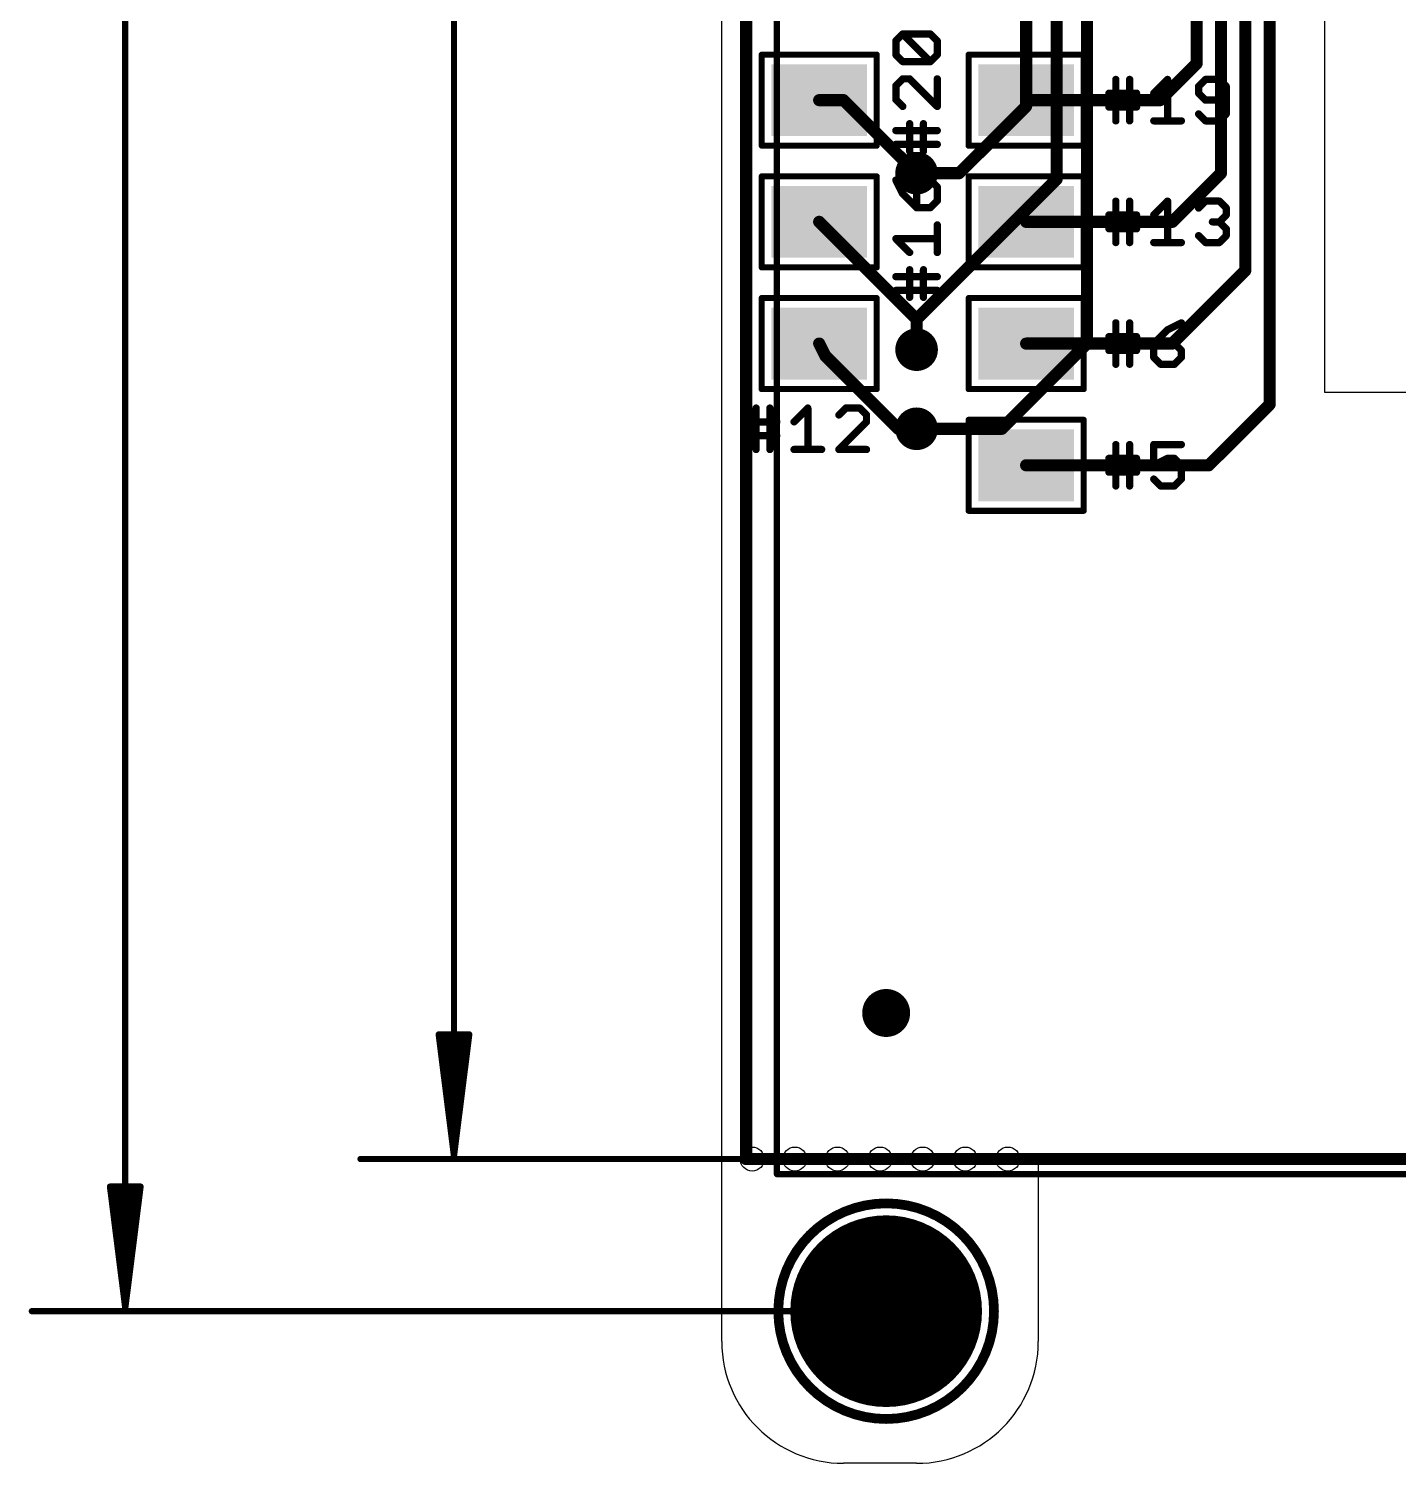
# Model space of a CAD drawing. Extents: x -17 to 57, y -6 to 105.
# Drawn here: x -14.46 to 14.11, y -6.35 to 23.59 of the extents above; entities that cross this region are included whole.
import ezdxf

# ---------------------------------------------------------------- set-up
doc = ezdxf.new("R2010")
doc.units = 0
for name, color, linetype in [('1', 12, 'CONTINUOUS'), ('16', 132, 'CONTINUOUS'), ('17', 110, 'CONTINUOUS'), ('18', 110, 'CONTINUOUS'), ('20', 4, 'CONTINUOUS'), ('21', 40, 'CONTINUOUS'), ('22', 6, 'CONTINUOUS'), ('23', 53, 'CONTINUOUS'), ('24', 53, 'CONTINUOUS'), ('48', 253, 'CONTINUOUS')]:
    doc.layers.add(name, color=color, linetype=linetype)

# ---------------------------------------------------------------- blocks, each defined once
blk = doc.blocks.new('RECT')
blk.add_solid([(-0.5, -0.5), (0.5, -0.5), (-0.5, 0.5), (0.5, 0.5)])
blk = doc.blocks.new('PIE')
at = {"const_width": 0.5}
blk.add_lwpolyline([(0, -0.25, 1), (0, 0.25, 1), (0, -0.25)], format="xyb", dxfattribs=at)
blk = doc.blocks.new('ROUNDP')
at = {"const_width": 0.5}
blk.add_lwpolyline([(0, -0.25, 1), (0, 0.25, 1), (0, -0.25)], format="xyb", dxfattribs=at)
blk = doc.blocks.new('ROUNDV')
at = {"const_width": 0.5}
blk.add_lwpolyline([(0, -0.25, 1), (0, 0.25, 1), (0, -0.25)], format="xyb", dxfattribs=at)

msp = doc.modelspace()

# ---------------------------------------------------------------- linework, layer by layer
at = {"layer": '1', "const_width": 0.254}
for points in [[(0.508, 0), (0.508, 85.09)], [(11.43, 15.748), (11.43, 35.052)], [(10.922, 18.542), (10.922, 34.798)], [(10.414, 20.574), (10.414, 34.544)], [(9.906, 22.86), (9.906, 33.02)], [(9.144, 22.098), (9.906, 22.86)], [(2.032, 22.098), (2.54, 22.098)], [(2.54, 22.098), (4.064, 20.574)], [(6.35, 22.098), (9.144, 22.098)], [(9.398, 19.558), (10.414, 20.574)], [(2.032, 19.558), (4.064, 17.526)], [(6.35, 19.558), (9.398, 19.558)], [(9.398, 17.018), (10.922, 18.542)], [(4.064, 17.526), (4.064, 16.891)], [(2.159, 16.764), (2.032, 17.018)], [(6.35, 17.018), (9.398, 17.018)], [(2.159, 16.764), (3.683, 15.24)], [(10.16, 14.478), (11.43, 15.748)], [(3.683, 15.24), (4.064, 15.24)], [(6.35, 14.478), (10.16, 14.478)], [(56.388, 0), (0.508, 0)]]:
    msp.add_lwpolyline(points, dxfattribs=at)
at = {"layer": '1', "const_width": 0.127}
for points in [[(9.8425, 22.86, 1), (9.9695, 22.86)], [(9.9509, 22.8151, 1), (9.8611, 22.9049)], [(2.032, 22.1615, 1), (2.032, 22.0345)], [(2.5849, 22.1429, 1), (2.4951, 22.0531)], [(2.54, 22.0345, 1), (2.54, 22.1615)], [(6.35, 22.1615, 1), (6.35, 22.0345)], [(9.0991, 22.1429, 1), (9.1889, 22.0531)], [(9.144, 22.0345, 1), (9.144, 22.1615)], [(4.0191, 20.5291, 1), (4.1089, 20.6189)], [(10.4589, 20.5291, 1), (10.3691, 20.6189)], [(10.3505, 20.574, 1), (10.4775, 20.574)], [(2.0769, 19.6029, 1), (1.9871, 19.5131)], [(6.35, 19.6215, 1), (6.35, 19.4945)], [(9.3531, 19.6029, 1), (9.4429, 19.5131)], [(9.398, 19.4945, 1), (9.398, 19.6215)], [(10.8585, 18.542, 1), (10.9855, 18.542)], [(10.9669, 18.4971, 1), (10.8771, 18.5869)], [(4.1275, 17.526, 1), (4.0005, 17.526)], [(4.0191, 17.4811, 1), (4.1089, 17.5709)], [(2.0888, 17.0464, 1), (1.9752, 16.9896)], [(6.35, 17.0815, 1), (6.35, 16.9545)], [(9.3531, 17.0629, 1), (9.4429, 16.9731)], [(9.398, 16.9545, 1), (9.398, 17.0815)], [(2.2039, 16.8089, 1), (2.1141, 16.7191)], [(2.1022, 16.7356, 1), (2.2158, 16.7924)], [(4.0005, 16.891, 1), (4.1275, 16.891)], [(11.4749, 15.7031, 1), (11.3851, 15.7929)], [(11.3665, 15.748, 1), (11.4935, 15.748)], [(3.683, 15.3035, 1), (3.683, 15.1765)], [(3.6381, 15.1951, 1), (3.7279, 15.2849)], [(4.064, 15.1765, 1), (4.064, 15.3035)], [(6.35, 14.5415, 1), (6.35, 14.4145)], [(10.1151, 14.5229, 1), (10.2049, 14.4331)], [(10.16, 14.4145, 1), (10.16, 14.5415)], [(0.508, 0.0635, 1), (0.508, -0.0635)], [(0.4445, 0, 1), (0.5715, 0)]]:
    msp.add_lwpolyline(points, format="xyb", dxfattribs=at)
at = {"layer": '16', "const_width": 0.254}
for points in [[(0.508, 0), (0.508, 85.09)], [(7.62, 34.163), (7.62, 17.018)], [(6.985, 29.718), (6.985, 20.447)], [(6.35, 27.813), (6.35, 21.971)], [(6.35, 21.971), (4.953, 20.574)], [(4.953, 20.574), (4.064, 20.574)], [(6.985, 20.447), (4.064, 17.526)], [(4.064, 17.526), (4.064, 16.891)], [(7.62, 17.018), (5.842, 15.24)], [(5.842, 15.24), (4.064, 15.24)], [(56.388, 0), (0.508, 0)]]:
    msp.add_lwpolyline(points, dxfattribs=at)
at = {"layer": '16', "const_width": 0.127}
for points in [[(6.2865, 21.971, 1), (6.4135, 21.971)], [(6.3949, 21.9261, 1), (6.3051, 22.0159)], [(4.064, 20.6375, 1), (4.064, 20.5105)], [(4.9081, 20.6189, 1), (4.9979, 20.5291)], [(4.953, 20.5105, 1), (4.953, 20.6375)], [(6.9215, 20.447, 1), (7.0485, 20.447)], [(7.0299, 20.4021, 1), (6.9401, 20.4919)], [(4.1275, 17.526, 1), (4.0005, 17.526)], [(4.0191, 17.5709, 1), (4.1089, 17.4811)], [(7.5565, 17.018, 1), (7.6835, 17.018)], [(7.6649, 16.9731, 1), (7.5751, 17.0629)], [(4.0005, 16.891, 1), (4.1275, 16.891)], [(4.064, 15.3035, 1), (4.064, 15.1765)], [(5.7971, 15.2849, 1), (5.8869, 15.1951)], [(5.842, 15.1765, 1), (5.842, 15.3035)], [(0.508, 0.0635, 1), (0.508, -0.0635)], [(0.4445, 0, 1), (0.5715, 0)]]:
    msp.add_lwpolyline(points, format="xyb", dxfattribs=at)
at = {"layer": '20'}
for p, q in [((0, -3.81), (0, 88.646)), ((12.573, 27.178), (12.573, 16.002)), ((12.573, 16.002), (44.831, 16.002)), ((6.604, 0), (6.604, -3.81)), ((50.165, 0), (6.604, 0)), ((4.064, -6.35), (2.54, -6.35))]:
    msp.add_line(p, q, dxfattribs=at)
for centre in [(0.635, 0), (1.524, 0), (2.413, 0), (3.302, 0), (4.191, 0), (5.08, 0), (5.969, 0)]:
    msp.add_circle(centre, 0.25, dxfattribs=at)
for centre, start, end in [((2.54, -3.81), 180, 270), ((4.064, -3.81), 270, 0)]:
    msp.add_arc(centre, 2.54, start, end, dxfattribs=at)
at = {"layer": '21'}
for points, const_width in [([(3.6315, 23.3344), (3.7755, 23.4785)], 0.1524), ([(3.6315, 23.0463), (3.6315, 23.3344)], 0.1524), ([(3.7755, 23.4785), (4.3517, 23.4785)], 0.1524), ([(4.3517, 22.9022), (3.7755, 23.4785)], 0.1524), ([(4.3517, 23.4785), (4.4958, 23.3344)], 0.1524), ([(4.4958, 23.3344), (4.4958, 23.0463)], 0.1524), ([(0.832, 21.148), (0.832, 23.048)], 0.127), ([(0.832, 23.048), (3.232, 23.048)], 0.127), ([(3.232, 23.048), (3.232, 21.148)], 0.127), ([(3.7755, 22.9022), (3.6315, 23.0463)], 0.1524), ([(4.4958, 23.0463), (4.3517, 22.9022)], 0.1524), ([(5.15, 21.148), (5.15, 23.048)], 0.127), ([(5.15, 23.048), (7.55, 23.048)], 0.127), ([(7.55, 23.048), (7.55, 21.148)], 0.127), ([(4.3517, 22.9022), (3.7755, 22.9022)], 0.1524), ([(3.7755, 22.5429), (3.6315, 22.3989)], 0.1524), ([(3.6315, 22.3989), (3.6315, 22.1108)], 0.1524), ([(3.9196, 22.5429), (3.7755, 22.5429)], 0.1524), ([(4.4958, 21.9667), (3.9196, 22.5429)], 0.1524), ([(4.4958, 22.5429), (4.4958, 21.9667)], 0.1524), ([(8.2213, 21.6662), (8.2213, 22.5305)], 0.1524), ([(8.5094, 22.5305), (8.5094, 21.6662)], 0.1524), ([(9.0127, 22.2424), (9.3008, 22.5305)], 0.1524), ([(9.3008, 22.5305), (9.3008, 21.6662)], 0.1524), ([(10.0923, 22.5305), (9.9482, 22.3865)], 0.1524), ([(9.9482, 22.3865), (9.9482, 22.2424)], 0.1524), ([(10.3804, 22.5305), (10.0923, 22.5305)], 0.1524), ([(10.5245, 22.3865), (10.3804, 22.5305)], 0.1524), ([(10.5245, 21.8103), (10.5245, 22.3865)], 0.1524), ([(3.6315, 22.1108), (3.7755, 21.9667)], 0.1524), ([(8.0772, 22.2424), (8.5094, 22.2424)], 0.1524), ([(8.5094, 22.2424), (8.6534, 22.2424)], 0.1524), ([(9.9482, 22.2424), (10.0923, 22.0984)], 0.1524), ([(10.0923, 22.0984), (10.5245, 22.0984)], 0.1524), ([(8.0772, 21.9543), (8.6534, 21.9543)], 0.1524), ([(9.9482, 21.8103), (10.0923, 21.6662)], 0.1524), ([(10.3804, 21.6662), (10.5245, 21.8103)], 0.1524), ([(3.9196, 21.4634), (3.9196, 21.6074)], 0.1524), ([(4.2077, 21.0312), (4.2077, 21.6074)], 0.1524), ([(9.0127, 21.6662), (9.5889, 21.6662)], 0.1524), ([(10.0923, 21.6662), (10.3804, 21.6662)], 0.1524), ([(3.6315, 21.4634), (4.4958, 21.4634)], 0.1524), ([(3.9196, 21.0312), (3.9196, 21.4634)], 0.1524), ([(3.232, 21.148), (0.832, 21.148)], 0.127), ([(4.4958, 21.1753), (3.6315, 21.1753)], 0.1524), ([(7.55, 21.148), (5.15, 21.148)], 0.127), ([(0.832, 18.608), (0.832, 20.508)], 0.127), ([(0.832, 20.508), (3.232, 20.508)], 0.127), ([(3.232, 20.508), (3.232, 18.608)], 0.127), ([(3.6315, 20.4305), (3.7755, 20.1424)], 0.1524), ([(4.2077, 20.4305), (4.0636, 20.2864)], 0.1524), ([(4.0636, 20.2864), (4.0636, 19.8542)], 0.1524), ([(4.3517, 20.4305), (4.2077, 20.4305)], 0.1524), ([(4.4958, 20.2864), (4.3517, 20.4305)], 0.1524), ([(4.4958, 19.9983), (4.4958, 20.2864)], 0.1524), ([(5.15, 18.608), (5.15, 20.508)], 0.127), ([(5.15, 20.508), (7.55, 20.508)], 0.127), ([(7.55, 20.508), (7.55, 18.608)], 0.127), ([(3.7755, 20.1424), (4.0636, 19.8542)], 0.1524), ([(4.3517, 19.8542), (4.4958, 19.9983)], 0.1524), ([(8.2213, 19.1262), (8.2213, 19.9905)], 0.1524), ([(8.5094, 19.9905), (8.5094, 19.1262)], 0.1524), ([(9.0127, 19.7024), (9.3008, 19.9905)], 0.1524), ([(9.3008, 19.9905), (9.3008, 19.1262)], 0.1524), ([(9.9482, 19.8465), (10.0923, 19.9905)], 0.1524), ([(10.0923, 19.9905), (10.3804, 19.9905)], 0.1524), ([(10.3804, 19.9905), (10.5245, 19.8465)], 0.1524), ([(4.0636, 19.8542), (4.3517, 19.8542)], 0.1524), ([(8.0772, 19.7024), (8.5094, 19.7024)], 0.1524), ([(8.5094, 19.7024), (8.6534, 19.7024)], 0.1524), ([(10.5245, 19.7024), (10.3804, 19.5584)], 0.1524), ([(10.5245, 19.8465), (10.5245, 19.7024)], 0.1524), ([(4.4958, 18.9187), (4.4958, 19.4949)], 0.1524), ([(8.0772, 19.4143), (8.6534, 19.4143)], 0.1524), ([(10.3804, 19.5584), (10.2363, 19.5584)], 0.1524), ([(10.3804, 19.5584), (10.5245, 19.4143)], 0.1524), ([(10.5245, 19.4143), (10.5245, 19.2703)], 0.1524), ([(3.9196, 18.9187), (3.6315, 19.2068)], 0.1524), ([(3.6315, 19.2068), (4.4958, 19.2068)], 0.1524), ([(9.0127, 19.1262), (9.5889, 19.1262)], 0.1524), ([(10.0923, 19.1262), (9.9482, 19.2703)], 0.1524), ([(10.3804, 19.1262), (10.0923, 19.1262)], 0.1524), ([(10.5245, 19.2703), (10.3804, 19.1262)], 0.1524), ([(3.232, 18.608), (0.832, 18.608)], 0.127), ([(3.9196, 18.4154), (3.9196, 18.5594)], 0.1524), ([(4.2077, 17.9832), (4.2077, 18.5594)], 0.1524), ([(7.55, 18.608), (5.15, 18.608)], 0.127), ([(3.6315, 18.4154), (4.4958, 18.4154)], 0.1524), ([(3.9196, 17.9832), (3.9196, 18.4154)], 0.1524), ([(0.832, 16.068), (0.832, 17.968)], 0.127), ([(0.832, 17.968), (3.232, 17.968)], 0.127), ([(3.232, 17.968), (3.232, 16.068)], 0.127), ([(4.4958, 18.1273), (3.6315, 18.1273)], 0.1524), ([(5.15, 16.068), (5.15, 17.968)], 0.127), ([(5.15, 17.968), (7.55, 17.968)], 0.127), ([(7.55, 17.968), (7.55, 16.068)], 0.127), ([(8.2213, 16.5862), (8.2213, 17.4505)], 0.1524), ([(8.5094, 17.4505), (8.5094, 16.5862)], 0.1524), ([(9.3008, 17.3065), (9.0127, 17.0184)], 0.1524), ([(9.5889, 17.4505), (9.3008, 17.3065)], 0.1524), ([(8.0772, 17.1624), (8.5094, 17.1624)], 0.1524), ([(8.5094, 17.1624), (8.6534, 17.1624)], 0.1524), ([(9.0127, 17.0184), (9.0127, 16.7303)], 0.1524), ([(9.4449, 17.0184), (9.0127, 17.0184)], 0.1524), ([(9.5889, 16.8743), (9.4449, 17.0184)], 0.1524), ([(8.0772, 16.8743), (8.6534, 16.8743)], 0.1524), ([(9.0127, 16.7303), (9.1568, 16.5862)], 0.1524), ([(9.4449, 16.5862), (9.5889, 16.7303)], 0.1524), ([(9.5889, 16.7303), (9.5889, 16.8743)], 0.1524), ([(9.1568, 16.5862), (9.4449, 16.5862)], 0.1524), ([(3.232, 16.068), (0.832, 16.068)], 0.127), ([(7.55, 16.068), (5.15, 16.068)], 0.127), ([(0.7157, 14.8082), (0.7157, 15.6725)], 0.1524), ([(1.0038, 15.6725), (1.0038, 14.8082)], 0.1524), ([(1.5072, 15.3844), (1.7953, 15.6725)], 0.1524), ([(1.7953, 15.6725), (1.7953, 14.8082)], 0.1524), ([(2.5867, 15.6725), (2.4427, 15.5285)], 0.1524), ([(2.8749, 15.6725), (2.5867, 15.6725)], 0.1524), ([(3.0189, 15.5285), (2.8749, 15.6725)], 0.1524), ([(3.0189, 15.3844), (3.0189, 15.5285)], 0.1524), ([(0.5716, 15.3844), (1.0038, 15.3844)], 0.1524), ([(1.0038, 15.3844), (1.1479, 15.3844)], 0.1524), ([(2.4427, 14.8082), (3.0189, 15.3844)], 0.1524), ([(5.15, 13.528), (5.15, 15.428)], 0.127), ([(5.15, 15.428), (7.55, 15.428)], 0.127), ([(7.55, 15.428), (7.55, 13.528)], 0.127), ([(0.5716, 15.0963), (1.1479, 15.0963)], 0.1524), ([(8.2213, 14.0462), (8.2213, 14.9105)], 0.1524), ([(8.5094, 14.9105), (8.5094, 14.0462)], 0.1524), ([(9.5889, 14.9105), (9.0127, 14.9105)], 0.1524), ([(9.0127, 14.9105), (9.0127, 14.4784)], 0.1524), ([(1.5072, 14.8082), (2.0834, 14.8082)], 0.1524), ([(3.0189, 14.8082), (2.4427, 14.8082)], 0.1524), ([(8.0772, 14.6224), (8.5094, 14.6224)], 0.1524), ([(8.5094, 14.6224), (8.6534, 14.6224)], 0.1524), ([(9.0127, 14.4784), (9.3008, 14.6224)], 0.1524), ([(9.3008, 14.6224), (9.4449, 14.6224)], 0.1524), ([(9.4449, 14.6224), (9.5889, 14.4784)], 0.1524), ([(8.0772, 14.3343), (8.6534, 14.3343)], 0.1524), ([(9.5889, 14.4784), (9.5889, 14.1903)], 0.1524), ([(9.1568, 14.0462), (9.0127, 14.1903)], 0.1524), ([(9.4449, 14.0462), (9.1568, 14.0462)], 0.1524), ([(9.5889, 14.1903), (9.4449, 14.0462)], 0.1524), ([(7.55, 13.528), (5.15, 13.528)], 0.127)]:
    msp.add_lwpolyline(points, dxfattribs=dict(at, const_width=const_width))
for points, const_width in [([(3.6696, 23.3344, 1), (3.5934, 23.3344)], 0.0762), ([(3.6045, 23.3613, 1), (3.6584, 23.3075)], 0.0762), ([(3.7755, 23.5166, 1), (3.7755, 23.4404)], 0.0762), ([(3.8025, 23.5054, 1), (3.7486, 23.4515)], 0.0762), ([(3.8025, 23.4515, 1), (3.7486, 23.5054)], 0.0762), ([(4.3787, 23.5054, 1), (4.3248, 23.4515)], 0.0762), ([(4.3517, 23.4404, 1), (4.3517, 23.5166)], 0.0762), ([(4.5339, 23.3344, 1), (4.4577, 23.3344)], 0.0762), ([(4.4689, 23.3075, 1), (4.5227, 23.3613)], 0.0762), ([(0.832, 23.0798, 1), (0.832, 23.0163)], 0.0635), ([(0.8638, 23.048, 1), (0.8003, 23.048)], 0.0635), ([(3.2638, 23.048, 1), (3.2003, 23.048)], 0.0635), ([(3.232, 23.0163, 1), (3.232, 23.0798)], 0.0635), ([(3.6584, 23.0732, 1), (3.6045, 23.0194)], 0.0762), ([(3.5934, 23.0463, 1), (3.6696, 23.0463)], 0.0762), ([(4.4577, 23.0463, 1), (4.5339, 23.0463)], 0.0762), ([(4.5227, 23.0194, 1), (4.4689, 23.0732)], 0.0762), ([(5.1818, 23.048, 1), (5.1183, 23.048)], 0.0635), ([(5.15, 23.0798, 1), (5.15, 23.0163)], 0.0635), ([(7.5818, 23.048, 1), (7.5183, 23.048)], 0.0635), ([(7.55, 23.0163, 1), (7.55, 23.0798)], 0.0635), ([(3.7755, 22.9403, 1), (3.7755, 22.8641)], 0.0762), ([(3.7486, 22.8753, 1), (3.8025, 22.9292)], 0.0762), ([(4.3248, 22.9292, 1), (4.3787, 22.8753)], 0.0762), ([(4.3248, 22.8753, 1), (4.3787, 22.9292)], 0.0762), ([(4.3517, 22.8641, 1), (4.3517, 22.9403)], 0.0762), ([(3.6045, 22.4258, 1), (3.6584, 22.3719)], 0.0762), ([(3.6696, 22.3989, 1), (3.5934, 22.3989)], 0.0762), ([(3.7755, 22.581, 1), (3.7755, 22.5048)], 0.0762), ([(3.8025, 22.516, 1), (3.7486, 22.5699)], 0.0762), ([(3.9465, 22.5699, 1), (3.8926, 22.516)], 0.0762), ([(3.9196, 22.5048, 1), (3.9196, 22.581)], 0.0762), ([(4.5339, 22.5429, 1), (4.4577, 22.5429)], 0.0762), ([(8.2594, 22.5305, 1), (8.1832, 22.5305)], 0.0762), ([(8.5475, 22.5305, 1), (8.4713, 22.5305)], 0.0762), ([(9.3389, 22.5305, 1), (9.2627, 22.5305)], 0.0762), ([(9.3278, 22.5036, 1), (9.2739, 22.5575)], 0.0762), ([(9.9863, 22.3865, 1), (9.9101, 22.3865)], 0.0762), ([(10.0923, 22.5686, 1), (10.0923, 22.4924)], 0.0762), ([(10.1192, 22.5036, 1), (10.0654, 22.5575)], 0.0762), ([(10.4073, 22.5575, 1), (10.3535, 22.5036)], 0.0762), ([(10.3804, 22.4924, 1), (10.3804, 22.5686)], 0.0762), ([(10.5626, 22.3865, 1), (10.4864, 22.3865)], 0.0762), ([(3.6584, 22.1377, 1), (3.6045, 22.0838)], 0.0762), ([(8.0772, 22.2805, 1), (8.0772, 22.2043)], 0.0762), ([(8.5094, 22.2805, 1), (8.5094, 22.2043)], 0.0762), ([(8.5094, 22.2043, 1), (8.5094, 22.2805)], 0.0762), ([(8.6534, 22.2043, 1), (8.6534, 22.2805)], 0.0762), ([(8.9858, 22.2694, 1), (9.0397, 22.2155)], 0.0762), ([(9.9213, 22.4134, 1), (9.9752, 22.3595)], 0.0762), ([(9.9752, 22.2694, 1), (9.9213, 22.2155)], 0.0762), ([(9.9101, 22.2424, 1), (9.9863, 22.2424)], 0.0762), ([(10.0923, 22.1365, 1), (10.0923, 22.0603)], 0.0762), ([(10.0654, 22.0714, 1), (10.1192, 22.1253)], 0.0762), ([(10.4975, 22.3595, 1), (10.5514, 22.4134)], 0.0762), ([(10.5245, 22.0603, 1), (10.5245, 22.1365)], 0.0762), ([(3.5934, 22.1108, 1), (3.6696, 22.1108)], 0.0762), ([(3.7486, 21.9398, 1), (3.8025, 21.9937)], 0.0762), ([(4.4577, 21.9667, 1), (4.5339, 21.9667)], 0.0762), ([(4.4689, 21.9398, 1), (4.5227, 21.9937)], 0.0762), ([(8.0772, 21.9924, 1), (8.0772, 21.9162)], 0.0762), ([(8.6534, 21.9162, 1), (8.6534, 21.9924)], 0.0762), ([(9.9752, 21.8372, 1), (9.9213, 21.7833)], 0.0762), ([(10.5514, 21.7833, 1), (10.4975, 21.8372)], 0.0762), ([(3.9577, 21.6074, 1), (3.8815, 21.6074)], 0.0762), ([(4.2458, 21.6074, 1), (4.1696, 21.6074)], 0.0762), ([(8.1832, 21.6662, 1), (8.2594, 21.6662)], 0.0762), ([(8.4713, 21.6662, 1), (8.5475, 21.6662)], 0.0762), ([(9.0127, 21.7043, 1), (9.0127, 21.6281)], 0.0762), ([(9.2627, 21.6662, 1), (9.3389, 21.6662)], 0.0762), ([(9.5889, 21.6281, 1), (9.5889, 21.7043)], 0.0762), ([(10.0923, 21.7043, 1), (10.0923, 21.6281)], 0.0762), ([(10.0654, 21.6393, 1), (10.1192, 21.6931)], 0.0762), ([(10.3535, 21.6931, 1), (10.4073, 21.6393)], 0.0762), ([(10.3804, 21.6281, 1), (10.3804, 21.7043)], 0.0762), ([(10.4864, 21.8103, 1), (10.5626, 21.8103)], 0.0762), ([(3.6315, 21.5015, 1), (3.6315, 21.4253)], 0.0762), ([(3.9577, 21.4634, 1), (3.8815, 21.4634)], 0.0762), ([(3.8815, 21.4634, 1), (3.9577, 21.4634)], 0.0762), ([(4.4958, 21.4253, 1), (4.4958, 21.5015)], 0.0762), ([(0.832, 21.1797, 1), (0.832, 21.1163)], 0.0635), ([(0.8003, 21.148, 1), (0.8638, 21.148)], 0.0635), ([(3.2003, 21.148, 1), (3.2638, 21.148)], 0.0635), ([(3.232, 21.1163, 1), (3.232, 21.1797)], 0.0635), ([(3.6315, 21.2134, 1), (3.6315, 21.1372)], 0.0762), ([(3.8815, 21.0312, 1), (3.9577, 21.0312)], 0.0762), ([(4.1696, 21.0312, 1), (4.2458, 21.0312)], 0.0762), ([(4.4958, 21.1372, 1), (4.4958, 21.2134)], 0.0762), ([(5.15, 21.1797, 1), (5.15, 21.1163)], 0.0635), ([(5.1183, 21.148, 1), (5.1818, 21.148)], 0.0635), ([(7.5183, 21.148, 1), (7.5818, 21.148)], 0.0635), ([(7.55, 21.1163, 1), (7.55, 21.1797)], 0.0635), ([(0.832, 20.5398, 1), (0.832, 20.4763)], 0.0635), ([(0.8638, 20.508, 1), (0.8003, 20.508)], 0.0635), ([(3.2638, 20.508, 1), (3.2003, 20.508)], 0.0635), ([(3.232, 20.4763, 1), (3.232, 20.5398)], 0.0635), ([(3.6655, 20.4475, 1), (3.5974, 20.4134)], 0.0762), ([(4.1017, 20.2864, 1), (4.0255, 20.2864)], 0.0762), ([(4.2077, 20.4686, 1), (4.2077, 20.3924)], 0.0762), ([(4.2346, 20.4035, 1), (4.1807, 20.4574)], 0.0762), ([(4.3787, 20.4574, 1), (4.3248, 20.4035)], 0.0762), ([(4.3517, 20.3924, 1), (4.3517, 20.4686)], 0.0762), ([(4.5339, 20.2864, 1), (4.4577, 20.2864)], 0.0762), ([(5.1818, 20.508, 1), (5.1183, 20.508)], 0.0635), ([(5.15, 20.5398, 1), (5.15, 20.4763)], 0.0635), ([(7.5818, 20.508, 1), (7.5183, 20.508)], 0.0635), ([(7.55, 20.4763, 1), (7.55, 20.5398)], 0.0635), ([(3.8025, 20.1693, 1), (3.7486, 20.1154)], 0.0762), ([(3.7414, 20.1253, 1), (3.8096, 20.1594)], 0.0762), ([(4.0367, 20.3133, 1), (4.0906, 20.2595)], 0.0762), ([(4.4689, 20.2595, 1), (4.5227, 20.3133)], 0.0762), ([(4.5227, 19.9714, 1), (4.4689, 20.0252)], 0.0762), ([(8.2594, 19.9905, 1), (8.1832, 19.9905)], 0.0762), ([(8.5475, 19.9905, 1), (8.4713, 19.9905)], 0.0762), ([(9.3389, 19.9905, 1), (9.2627, 19.9905)], 0.0762), ([(9.3278, 19.9636, 1), (9.2739, 20.0175)], 0.0762), ([(10.0923, 20.0286, 1), (10.0923, 19.9524)], 0.0762), ([(10.1192, 19.9636, 1), (10.0654, 20.0175)], 0.0762), ([(10.4073, 20.0175, 1), (10.3535, 19.9636)], 0.0762), ([(10.3804, 19.9524, 1), (10.3804, 20.0286)], 0.0762), ([(4.0636, 19.8923, 1), (4.0636, 19.8161)], 0.0762), ([(4.0255, 19.8542, 1), (4.1017, 19.8542)], 0.0762), ([(4.0367, 19.8273, 1), (4.0906, 19.8812)], 0.0762), ([(4.3248, 19.8812, 1), (4.3787, 19.8273)], 0.0762), ([(4.3517, 19.8161, 1), (4.3517, 19.8923)], 0.0762), ([(4.4577, 19.9983, 1), (4.5339, 19.9983)], 0.0762), ([(8.0772, 19.7405, 1), (8.0772, 19.6643)], 0.0762), ([(8.5094, 19.7405, 1), (8.5094, 19.6643)], 0.0762), ([(8.5094, 19.6643, 1), (8.5094, 19.7405)], 0.0762), ([(8.6534, 19.6643, 1), (8.6534, 19.7405)], 0.0762), ([(8.9858, 19.7294, 1), (9.0397, 19.6755)], 0.0762), ([(9.9213, 19.8734, 1), (9.9752, 19.8195)], 0.0762), ([(10.5626, 19.8465, 1), (10.4864, 19.8465)], 0.0762), ([(10.4975, 19.8195, 1), (10.5514, 19.8734)], 0.0762), ([(10.5514, 19.6755, 1), (10.4975, 19.7294)], 0.0762), ([(4.5339, 19.4949, 1), (4.4577, 19.4949)], 0.0762), ([(8.0772, 19.4524, 1), (8.0772, 19.3762)], 0.0762), ([(8.6534, 19.3762, 1), (8.6534, 19.4524)], 0.0762), ([(10.2363, 19.5965, 1), (10.2363, 19.5203)], 0.0762), ([(10.4073, 19.5853, 1), (10.3535, 19.5314)], 0.0762), ([(10.3535, 19.5853, 1), (10.4073, 19.5314)], 0.0762), ([(10.3804, 19.5203, 1), (10.3804, 19.5965)], 0.0762), ([(10.4864, 19.7024, 1), (10.5626, 19.7024)], 0.0762), ([(10.5626, 19.4143, 1), (10.4864, 19.4143)], 0.0762), ([(10.4975, 19.3874, 1), (10.5514, 19.4413)], 0.0762), ([(3.6584, 19.2338, 1), (3.6045, 19.1799)], 0.0762), ([(3.6315, 19.2449, 1), (3.6315, 19.1687)], 0.0762), ([(4.4958, 19.1687, 1), (4.4958, 19.2449)], 0.0762), ([(8.1832, 19.1262, 1), (8.2594, 19.1262)], 0.0762), ([(8.4713, 19.1262, 1), (8.5475, 19.1262)], 0.0762), ([(9.0127, 19.1643, 1), (9.0127, 19.0881)], 0.0762), ([(9.2627, 19.1262, 1), (9.3389, 19.1262)], 0.0762), ([(9.5889, 19.0881, 1), (9.5889, 19.1643)], 0.0762), ([(9.9752, 19.2972, 1), (9.9213, 19.2433)], 0.0762), ([(10.0923, 19.1643, 1), (10.0923, 19.0881)], 0.0762), ([(10.0654, 19.0993, 1), (10.1192, 19.1531)], 0.0762), ([(10.3535, 19.1531, 1), (10.4073, 19.0993)], 0.0762), ([(10.3804, 19.0881, 1), (10.3804, 19.1643)], 0.0762), ([(10.4864, 19.2703, 1), (10.5626, 19.2703)], 0.0762), ([(10.5514, 19.2433, 1), (10.4975, 19.2972)], 0.0762), ([(3.8926, 18.8918, 1), (3.9465, 18.9457)], 0.0762), ([(4.4577, 18.9187, 1), (4.5339, 18.9187)], 0.0762), ([(0.832, 18.6397, 1), (0.832, 18.5763)], 0.0635), ([(0.8003, 18.608, 1), (0.8638, 18.608)], 0.0635), ([(3.2003, 18.608, 1), (3.2638, 18.608)], 0.0635), ([(3.232, 18.5763, 1), (3.232, 18.6397)], 0.0635), ([(3.9577, 18.5594, 1), (3.8815, 18.5594)], 0.0762), ([(4.2458, 18.5594, 1), (4.1696, 18.5594)], 0.0762), ([(5.15, 18.6397, 1), (5.15, 18.5763)], 0.0635), ([(5.1183, 18.608, 1), (5.1818, 18.608)], 0.0635), ([(7.5183, 18.608, 1), (7.5818, 18.608)], 0.0635), ([(7.55, 18.5763, 1), (7.55, 18.6397)], 0.0635), ([(3.6315, 18.4535, 1), (3.6315, 18.3773)], 0.0762), ([(3.9577, 18.4154, 1), (3.8815, 18.4154)], 0.0762), ([(3.8815, 18.4154, 1), (3.9577, 18.4154)], 0.0762), ([(4.4958, 18.3773, 1), (4.4958, 18.4535)], 0.0762), ([(0.832, 17.9997, 1), (0.832, 17.9363)], 0.0635), ([(0.8638, 17.968, 1), (0.8003, 17.968)], 0.0635), ([(3.2638, 17.968, 1), (3.2003, 17.968)], 0.0635), ([(3.232, 17.9363, 1), (3.232, 17.9997)], 0.0635), ([(3.6315, 18.1654, 1), (3.6315, 18.0892)], 0.0762), ([(3.8815, 17.9832, 1), (3.9577, 17.9832)], 0.0762), ([(4.1696, 17.9832, 1), (4.2458, 17.9832)], 0.0762), ([(4.4958, 18.0892, 1), (4.4958, 18.1654)], 0.0762), ([(5.1818, 17.968, 1), (5.1183, 17.968)], 0.0635), ([(5.15, 17.9997, 1), (5.15, 17.9363)], 0.0635), ([(7.5818, 17.968, 1), (7.5183, 17.968)], 0.0635), ([(7.55, 17.9363, 1), (7.55, 17.9997)], 0.0635), ([(8.2594, 17.4505, 1), (8.1832, 17.4505)], 0.0762), ([(8.5475, 17.4505, 1), (8.4713, 17.4505)], 0.0762), ([(9.2838, 17.3406, 1), (9.3179, 17.2724)], 0.0762), ([(9.3278, 17.2795, 1), (9.2739, 17.3334)], 0.0762), ([(9.606, 17.4165, 1), (9.5719, 17.4846)], 0.0762), ([(8.0772, 17.2005, 1), (8.0772, 17.1243)], 0.0762), ([(8.5094, 17.2005, 1), (8.5094, 17.1243)], 0.0762), ([(8.5094, 17.1243, 1), (8.5094, 17.2005)], 0.0762), ([(8.6534, 17.1243, 1), (8.6534, 17.2005)], 0.0762), ([(9.0508, 17.0184, 1), (8.9746, 17.0184)], 0.0762), ([(9.0127, 17.0565, 1), (9.0127, 16.9803)], 0.0762), ([(8.9858, 17.0453, 1), (9.0397, 16.9914)], 0.0762), ([(9.4718, 17.0453, 1), (9.4179, 16.9914)], 0.0762), ([(9.4449, 16.9803, 1), (9.4449, 17.0565)], 0.0762), ([(8.0772, 16.9124, 1), (8.0772, 16.8362)], 0.0762), ([(8.6534, 16.8362, 1), (8.6534, 16.9124)], 0.0762), ([(9.0397, 16.7572, 1), (8.9858, 16.7033)], 0.0762), ([(8.9746, 16.7303, 1), (9.0508, 16.7303)], 0.0762), ([(9.627, 16.8743, 1), (9.5508, 16.8743)], 0.0762), ([(9.5508, 16.7303, 1), (9.627, 16.7303)], 0.0762), ([(9.562, 16.8474, 1), (9.6159, 16.9013)], 0.0762), ([(9.6159, 16.7033, 1), (9.562, 16.7572)], 0.0762), ([(8.1832, 16.5862, 1), (8.2594, 16.5862)], 0.0762), ([(8.4713, 16.5862, 1), (8.5475, 16.5862)], 0.0762), ([(9.1568, 16.6243, 1), (9.1568, 16.5481)], 0.0762), ([(9.1298, 16.5593, 1), (9.1837, 16.6131)], 0.0762), ([(9.4179, 16.6131, 1), (9.4718, 16.5593)], 0.0762), ([(9.4449, 16.5481, 1), (9.4449, 16.6243)], 0.0762), ([(0.832, 16.0998, 1), (0.832, 16.0363)], 0.0635), ([(0.8003, 16.068, 1), (0.8638, 16.068)], 0.0635), ([(3.2003, 16.068, 1), (3.2638, 16.068)], 0.0635), ([(3.232, 16.0363, 1), (3.232, 16.0998)], 0.0635), ([(5.15, 16.0998, 1), (5.15, 16.0363)], 0.0635), ([(5.1183, 16.068, 1), (5.1818, 16.068)], 0.0635), ([(7.5183, 16.068, 1), (7.5818, 16.068)], 0.0635), ([(7.55, 16.0363, 1), (7.55, 16.0998)], 0.0635), ([(0.7538, 15.6725, 1), (0.6776, 15.6725)], 0.0762), ([(1.0419, 15.6725, 1), (0.9657, 15.6725)], 0.0762), ([(1.8334, 15.6725, 1), (1.7572, 15.6725)], 0.0762), ([(1.8222, 15.6456, 1), (1.7683, 15.6995)], 0.0762), ([(2.4157, 15.5554, 1), (2.4696, 15.5015)], 0.0762), ([(2.5867, 15.7106, 1), (2.5867, 15.6344)], 0.0762), ([(2.6137, 15.6456, 1), (2.5598, 15.6995)], 0.0762), ([(2.9018, 15.6995, 1), (2.8479, 15.6456)], 0.0762), ([(2.8749, 15.6344, 1), (2.8749, 15.7106)], 0.0762), ([(3.057, 15.5285, 1), (2.9808, 15.5285)], 0.0762), ([(2.992, 15.5015, 1), (3.0458, 15.5554)], 0.0762), ([(0.5716, 15.4225, 1), (0.5716, 15.3463)], 0.0762), ([(1.0038, 15.4225, 1), (1.0038, 15.3463)], 0.0762), ([(1.0038, 15.3463, 1), (1.0038, 15.4225)], 0.0762), ([(1.1479, 15.3463, 1), (1.1479, 15.4225)], 0.0762), ([(1.4802, 15.4114, 1), (1.5341, 15.3575)], 0.0762), ([(2.9808, 15.3844, 1), (3.057, 15.3844)], 0.0762), ([(3.0458, 15.3575, 1), (2.992, 15.4114)], 0.0762), ([(5.1818, 15.428, 1), (5.1183, 15.428)], 0.0635), ([(5.15, 15.4598, 1), (5.15, 15.3963)], 0.0635), ([(7.5818, 15.428, 1), (7.5183, 15.428)], 0.0635), ([(7.55, 15.3963, 1), (7.55, 15.4598)], 0.0635), ([(0.5716, 15.1344, 1), (0.5716, 15.0582)], 0.0762), ([(1.1479, 15.0582, 1), (1.1479, 15.1344)], 0.0762), ([(8.2594, 14.9105, 1), (8.1832, 14.9105)], 0.0762), ([(8.5475, 14.9105, 1), (8.4713, 14.9105)], 0.0762), ([(9.0127, 14.9486, 1), (9.0127, 14.8724)], 0.0762), ([(9.0508, 14.9105, 1), (8.9746, 14.9105)], 0.0762), ([(9.5889, 14.8724, 1), (9.5889, 14.9486)], 0.0762), ([(0.6776, 14.8082, 1), (0.7538, 14.8082)], 0.0762), ([(0.9657, 14.8082, 1), (1.0419, 14.8082)], 0.0762), ([(1.5072, 14.8463, 1), (1.5072, 14.7701)], 0.0762), ([(1.7572, 14.8082, 1), (1.8334, 14.8082)], 0.0762), ([(2.0834, 14.7701, 1), (2.0834, 14.8463)], 0.0762), ([(2.4427, 14.8463, 1), (2.4427, 14.7701)], 0.0762), ([(2.4157, 14.8351, 1), (2.4696, 14.7813)], 0.0762), ([(3.0189, 14.7701, 1), (3.0189, 14.8463)], 0.0762), ([(8.0772, 14.6605, 1), (8.0772, 14.5843)], 0.0762), ([(8.5094, 14.6605, 1), (8.5094, 14.5843)], 0.0762), ([(8.5094, 14.5843, 1), (8.5094, 14.6605)], 0.0762), ([(8.6534, 14.5843, 1), (8.6534, 14.6605)], 0.0762), ([(9.3008, 14.6605, 1), (9.3008, 14.5843)], 0.0762), ([(9.3179, 14.5883, 1), (9.2838, 14.6565)], 0.0762), ([(9.4718, 14.6494, 1), (9.4179, 14.5955)], 0.0762), ([(9.4449, 14.5843, 1), (9.4449, 14.6605)], 0.0762), ([(8.0772, 14.3724, 1), (8.0772, 14.2962)], 0.0762), ([(8.6534, 14.2962, 1), (8.6534, 14.3724)], 0.0762), ([(8.9746, 14.4784, 1), (9.0508, 14.4784)], 0.0762), ([(8.9957, 14.5124, 1), (9.0298, 14.4443)], 0.0762), ([(9.627, 14.4784, 1), (9.5508, 14.4784)], 0.0762), ([(9.562, 14.4514, 1), (9.6159, 14.5053)], 0.0762), ([(8.1832, 14.0462, 1), (8.2594, 14.0462)], 0.0762), ([(8.4713, 14.0462, 1), (8.5475, 14.0462)], 0.0762), ([(9.0397, 14.2172, 1), (8.9858, 14.1633)], 0.0762), ([(9.1568, 14.0843, 1), (9.1568, 14.0081)], 0.0762), ([(9.1298, 14.0193, 1), (9.1837, 14.0731)], 0.0762), ([(9.4179, 14.0731, 1), (9.4718, 14.0193)], 0.0762), ([(9.4449, 14.0081, 1), (9.4449, 14.0843)], 0.0762), ([(9.5508, 14.1903, 1), (9.627, 14.1903)], 0.0762), ([(9.6159, 14.1633, 1), (9.562, 14.2172)], 0.0762), ([(5.15, 13.5598, 1), (5.15, 13.4962)], 0.0635), ([(5.1183, 13.528, 1), (5.1818, 13.528)], 0.0635), ([(7.5183, 13.528, 1), (7.5818, 13.528)], 0.0635), ([(7.55, 13.4962, 1), (7.55, 13.5598)], 0.0635)]:
    msp.add_lwpolyline(points, format="xyb", dxfattribs=dict(at, const_width=const_width))
at = {"layer": '22', "const_width": 0.127}
for points in [[(1.148, 84.584), (1.148, -0.316)], [(1.148, -0.316), (55.748, -0.316)]]:
    msp.add_lwpolyline(points, dxfattribs=at)
at = {"layer": '22'}
for points, const_width in [([(1.148, -0.2843, 1), (1.148, -0.3478)], 0.0635), ([(1.1163, -0.316, 1), (1.1798, -0.316)], 0.0635), ([(3.429, -5.425, 1), (3.429, -0.925, 1), (3.429, -5.425)], 0.2032)]:
    msp.add_lwpolyline(points, format="xyb", dxfattribs=dict(at, const_width=const_width))
at = {"layer": '23'}
for p in [(2.032, 22.098), (6.35, 22.098), (2.032, 19.558), (6.35, 19.558), (2.032, 17.018), (6.35, 17.018), (6.35, 14.478), (3.429, 3.048)]:
    msp.add_point(p, dxfattribs=at)
at = {"layer": '24'}
msp.add_point((3.429, -3.175), dxfattribs=at)
at = {"layer": '48', "const_width": 0.13}
for points in [[(-12.446, 87.946), (-12.446, -3.11)], [(-5.588, 84.898), (-5.588, 0.065)], [(-5.588, 0.065), (-5.9072, 2.6)], [(-5.9072, 2.6), (-5.2688, 2.6)], [(-5.588, 0.065), (-5.848, 2.6)], [(-5.588, 0.065), (-5.718, 2.6)], [(-5.2688, 2.6), (-5.588, 0.065)], [(-5.458, 2.6), (-5.588, 0.065)], [(-5.328, 2.6), (-5.588, 0.065)], [(42.291, 0), (-7.538, 0)], [(-12.446, -3.11), (-12.7652, -0.575)], [(-12.7652, -0.575), (-12.1268, -0.575)], [(-12.446, -3.11), (-12.706, -0.575)], [(-12.446, -3.11), (-12.576, -0.575)], [(-12.1268, -0.575), (-12.446, -3.11)], [(-12.316, -0.575), (-12.446, -3.11)], [(-12.186, -0.575), (-12.446, -3.11)], [(3.429, -3.175), (-14.396, -3.175)]]:
    msp.add_lwpolyline(points, dxfattribs=at)
at = {"layer": '48', "const_width": 0.065}
for points in [[(-5.875, 2.6041, 1), (-5.9395, 2.5959)], [(-5.9072, 2.6325, 1), (-5.9072, 2.5675)], [(-5.8157, 2.6033, 1), (-5.8803, 2.5967)], [(-5.6855, 2.6017, 1), (-5.7505, 2.5983)], [(-5.4255, 2.5983, 1), (-5.4905, 2.6017)], [(-5.2957, 2.5967, 1), (-5.3603, 2.6033)], [(-5.2365, 2.5959, 1), (-5.301, 2.6041)], [(-5.2688, 2.5675, 1), (-5.2688, 2.6325)], [(-7.538, 0.0325, 1), (-7.538, -0.0325)], [(-5.6202, 0.0691, 1), (-5.5558, 0.0609)], [(-5.6203, 0.0683, 1), (-5.5557, 0.0617)], [(-5.6205, 0.0633, 1), (-5.5555, 0.0667)], [(-5.6205, 0.0667, 1), (-5.5555, 0.0633)], [(-5.6205, 0.065, 1), (-5.5555, 0.065)], [(-5.6203, 0.0617, 1), (-5.5557, 0.0683)], [(-5.6202, 0.0609, 1), (-5.5558, 0.0691)], [(-12.733, -0.5709, 1), (-12.7975, -0.5791)], [(-12.7652, -0.5425, 1), (-12.7652, -0.6075)], [(-12.6737, -0.5717, 1), (-12.7383, -0.5783)], [(-12.5435, -0.5733, 1), (-12.6085, -0.5767)], [(-12.2835, -0.5767, 1), (-12.3485, -0.5733)], [(-12.1537, -0.5783, 1), (-12.2183, -0.5717)], [(-12.0945, -0.5791, 1), (-12.159, -0.5709)], [(-12.1268, -0.6075, 1), (-12.1268, -0.5425)], [(-14.396, -3.1425, 1), (-14.396, -3.2075)], [(-12.4782, -3.1059, 1), (-12.4138, -3.1141)], [(-12.4783, -3.1067, 1), (-12.4137, -3.1133)], [(-12.4785, -3.1117, 1), (-12.4135, -3.1083)], [(-12.4785, -3.1083, 1), (-12.4135, -3.1117)], [(-12.4785, -3.11, 1), (-12.4135, -3.11)], [(-12.4783, -3.1133, 1), (-12.4137, -3.1067)], [(-12.4782, -3.1141, 1), (-12.4138, -3.1059)], [(3.429, -3.2075, 1), (3.429, -3.1425)]]:
    msp.add_lwpolyline(points, format="xyb", dxfattribs=at)

# ---------------------------------------------------------------- block references
at = {"layer": '1', "xscale": 1.5, "yscale": 2, "rotation": 90}
for p in [(2.032, 22.098), (6.35, 22.098), (2.032, 19.558), (6.35, 19.558), (2.032, 17.018), (6.35, 17.018), (6.35, 14.478)]:
    msp.add_blockref('RECT', p, dxfattribs=at)
at = {"layer": '1'}
msp.add_blockref('PIE', (3.429, 3.048), dxfattribs=at)
at = {"layer": '17', "xscale": 4, "yscale": 4, "rotation": 90}
msp.add_blockref('ROUNDP', (3.429, -3.175), dxfattribs=at)
msp.add_blockref('ROUNDP', (3.429, -3.175), dxfattribs=at)
at = {"layer": '18', "xscale": 0.889, "yscale": 0.889}
for p in [(4.064, 20.574), (4.064, 20.574), (4.064, 16.891), (4.064, 16.891), (4.064, 15.24), (4.064, 15.24)]:
    msp.add_blockref('ROUNDV', p, dxfattribs=at)

doc.saveas('drawing.dxf')
